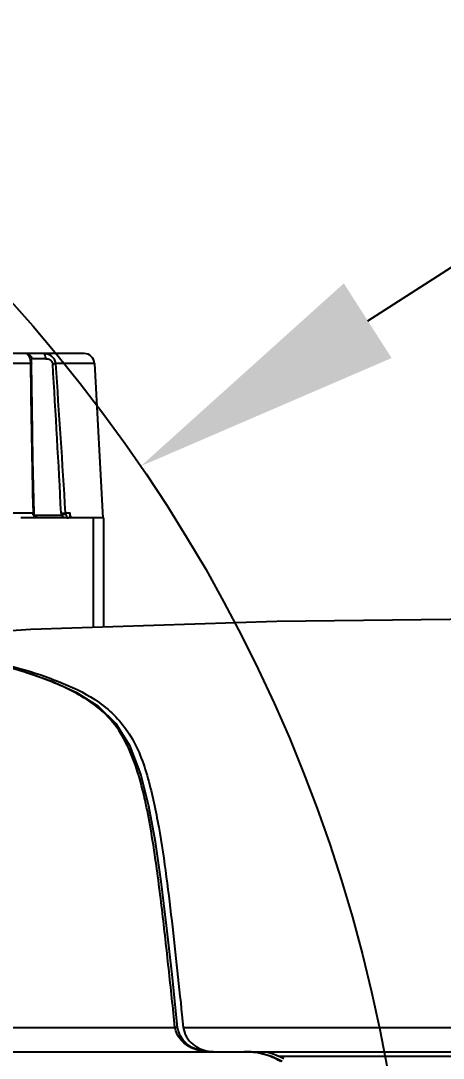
# Model space of a CAD drawing. Header units: millimetres. Extents: x 7426 to 8737, y 124 to 421.
# Drawn here: x 8501.93 to 8504.6, y 211.91 to 218.45 of the extents above; entities that cross this region are included whole.
import ezdxf
from ezdxf import colors
from ezdxf.entities.mleader import LeaderData, LeaderLine
from ezdxf.math import Vec2, Vec3

# ---------------------------------------------------------------- set-up
doc = ezdxf.new("R2010")
doc.units = ezdxf.units.MM
for name, color, linetype in [('外形图', 7, 'Continuous'), ('多重引线', 7, 'Continuous'), ('尺寸标注', 7, 'Continuous')]:
    doc.layers.add(name, color=color, linetype=linetype)
doc.styles.add('微软雅黑', font='msyh.ttc')
doc.dimstyles.new('尺寸标注_1_30比例', dxfattribs={"dimtxt": 2.1, "dimasz": 1.7, "dimexe": 0.5, "dimexo": 0.4, "dimgap": 0.5, "dimtad": 1, "dimdec": 1, "dimlfac": 30, "dimdsep": 46, "dimtxsty": '微软雅黑', "dimcen": 0.09, "dimadec": 0, "dimazin": 0, "dimtp": 0.01, "dimtm": 0.01, "dimtfac": 1, "dimtdec": 1, "dimtofl": 0, "dimtmove": 0, "dimatfit": 3, "dimfxl": 1, "dimtolj": 1, "dimarcsym": 0})

# ---------------------------------------------------------------- blocks, each defined once
blk = doc.blocks.new('*D1305')
at = {"layer": 'Defpoints', "color": 0}
for p in [(8485.0037, 232.4237), (8436.1924, 220.4238), (8494.6243, 210.1207), (8494.6243, 210.1207), (8553.9577, 210.1207)]:
    blk.add_point(p, dxfattribs=at)
at = {"layer": '尺寸标注', "color": 0, "lineweight": -2, "ltscale": 10}
blk.add_arc((8494.6243, 210.1207), 24.2895, 4.01089, 165.98911, dxfattribs=at)
at = {"layer": '尺寸标注', "color": 0}
for points in [[(8470.7803, 216.0602), (8471.3345, 215.9424), (8470.7038, 214.3385)], [(8518.5712, 211.8097), (8519.1375, 211.8295), (8518.9139, 210.1207)]]:
    blk.add_solid(points, dxfattribs=at)
at = {"layer": '尺寸标注', "color": 0, "insert": (8503.4089, 234.4644), "char_height": 2.1, "attachment_point": 5, "rotation": 340.15769, "style": '微软雅黑'}
blk.add_mtext('\\A1;+\\A1;170%%d', dxfattribs=at)

msp = doc.modelspace()

# ---------------------------------------------------------------- linework, layer by layer
at = {"layer": '外形图', "linetype": 'Continuous'}
for p, q in [((8502.332, 216.354), (8498.25, 216.354)), ((8501.9945, 216.2908), (8499.3039, 216.2908)), ((8501.9945, 216.2908), (8501.9945, 216.2893)), ((8501.9991, 216.3169), (8501.9991, 216.3175)), ((8501.9991, 216.3175), (8501.9991, 216.3172)), ((8501.9993, 216.3155), (8501.9991, 216.3169)), ((8502.0904, 216.3207), (8502.0006, 216.3207)), ((8502.0009, 216.2894), (8502.0007, 216.2971)), ((8502.3986, 216.2908), (8502.1532, 216.2908)), ((8502.3986, 216.2908), (8502.4496, 215.3169)), ((8501.8683, 215.3489), (8502.0104, 215.3489)), ((8502.4577, 215.3173), (8501.9326, 215.3173)), ((8502.0178, 215.3379), (8502.0172, 215.348)), ((8502.0193, 215.334), (8502.1896, 215.334)), ((8502.1876, 215.3472), (8502.2153, 215.3489)), ((8502.2153, 215.3489), (8502.2454, 215.3489)), ((8502.2468, 215.3243), (8502.2454, 215.3489)), ((8502.391, 214.6265), (8502.391, 215.3173)), ((8502.4577, 214.6287), (8502.4577, 215.3173)), ((8501.505, 212.1061), (8502.6974, 212.1061)), ((8502.6974, 212.1061), (8502.9057, 212.1061)), ((8502.9582, 212.1061), (8506.8744, 212.1061)), ((8501.504, 211.954), (8503.3431, 211.954)), ((8503.4279, 211.947), (8503.3431, 211.954)), ((8503.3431, 211.954), (8506.8743, 211.954)), ((8503.5171, 211.9232), (8503.4279, 211.947)), ((8503.5822, 211.8928), (8503.5171, 211.9232)), ((8503.5597, 211.9258), (8506.8743, 211.9258))]:
    msp.add_line(p, q, dxfattribs=at)
for points in [[(8502.0007, 216.2971), (8501.9999, 216.3085), (8501.9993, 216.3155)], [(8502.0171, 215.348), (8502.0099, 215.6851), (8502.0043, 216.0119), (8502.0009, 216.2894)], [(8502.0385, 215.3191), (8502.0276, 215.324), (8502.0203, 215.3312), (8502.0178, 215.3379)], [(8505.7995, 214.6863), (8505.1881, 214.684), (8503.5481, 214.6642), (8501.997, 214.6136), (8500.536, 214.515), (8500.257, 214.4877)], [(8502.9222, 212.1064), (8502.8869, 212.4397), (8502.8523, 212.7498), (8502.8183, 213.0266), (8502.7824, 213.2756), (8502.7414, 213.5008), (8502.6904, 213.7035), (8502.6229, 213.8797), (8502.5349, 214.0206), (8502.4234, 214.1292), (8502.2899, 214.2137), (8502.1288, 214.2877), (8501.9278, 214.3566), (8501.6979, 214.4149), (8501.4384, 214.4613), (8501.1377, 214.4948), (8500.7831, 214.5097), (8500.3522, 214.4941)], [(8503.124, 211.954), (8503.0901, 211.9563), (8503.0488, 211.966), (8503.0132, 211.9812), (8502.9829, 212.0012), (8502.9573, 212.0261), (8502.9374, 212.056), (8502.9251, 212.0894), (8502.9223, 212.1064)]]:
    msp.add_lwpolyline(points, dxfattribs=at)
at = {"layer": '外形图'}
msp.add_circle((8494.6063, 210.1207), 9.7901, dxfattribs=at)
msp.add_arc((8494.6243, 210.1207), 59.3333, 190, 44.357129, dxfattribs=at)
at = {"layer": '外形图', "linetype": 'Continuous'}
for centre, radius, start, end in [((8502.332, 216.2873), 0.0667, 3, 90), ((8568.9509, 216.9477), 66.9597, 180.563391, 181.368185), ((8409.4642, 210.5993), 92.8448, 2.931274, 3.513456), ((8423.9711, 210.6587), 78.3846, 3.43036, 4.12035), ((8502.3466, 215.3503), 0.3363, 180.22858, 180.97732), ((8502.2668, 215.349), 0.2565, 180.99534, 181.48565), ((8502.2554, 215.3507), 0.0679, 182.99557, 194.2583), ((8502.2683, 215.3361), 0.0252, 183.09506, 186.97753), ((8503.0313, 212.1206), 0.1264, 186.58688, 188.30359), ((8503.1567, 212.1907), 0.2367, 260.02796, 270.00304), ((8503.3434, 211.4838), 0.4702, 79.60433, 90.04169), ((8503.345, 211.4955), 0.4584, 77.95881, 79.53959), ((8502.3816, 209.7309), 2.4911, 60.94638, 61.77715)]:
    msp.add_arc(centre, radius, start, end, dxfattribs=at)
for points, knots in [([(8501.9675, 216.354), (8501.9759, 216.354), (8501.9936, 216.3468), (8502.0006, 216.3292), (8502.0006, 216.3207)], [0, 0, 0, 0, 0.498702, 1, 1, 1, 1]), ([(8501.9675, 216.354), (8501.9726, 216.354), (8501.9849, 216.3392), (8501.9896, 216.3248), (8501.9918, 216.314)], [0, 0, 0, 0, 0.316832, 1, 1, 1, 1]), ([(8502.1532, 216.2908), (8502.1521, 216.3092), (8502.1294, 216.3456), (8502.0907, 216.354), (8502.0722, 216.354)], [0, 0, 0, 0, 0.498607, 1, 1, 1, 1]), ([(8502.0904, 216.3207), (8502.0904, 216.3248), (8502.0895, 216.337), (8502.0812, 216.354), (8502.0722, 216.354)], [0, 0, 0, 0, 0.313807, 1, 1, 1, 1]), ([(8501.9945, 216.2908), (8501.9961, 216.2907), (8501.9977, 216.2903), (8502.0009, 216.29), (8502.0009, 216.2894)], [0, 0, 0, 0, 0.723842, 1, 1, 1, 1]), ([(8501.9991, 216.3172), (8501.9991, 216.3181), (8501.9989, 216.3196), (8502.0001, 216.3207), (8502.0006, 216.3207)], [0, 0, 0, 0, 0.672517, 1, 1, 1, 1]), ([(8502.0904, 216.3207), (8502.0994, 216.3207), (8502.1194, 216.318), (8502.1339, 216.2995), (8502.1345, 216.2891)], [0, 0, 0, 0, 0.462909, 1, 1, 1, 1]), ([(8502.1345, 216.2891), (8502.1396, 216.2895), (8502.1458, 216.29), (8502.152, 216.2907), (8502.1532, 216.2908)], [0, 0, 0, 0, 0.81699, 1, 1, 1, 1]), ([(8502.0104, 215.3489), (8502.012, 215.3488), (8502.0136, 215.3483), (8502.0171, 215.3486), (8502.0171, 215.348)], [0, 0, 0, 0, 0.722658, 1, 1, 1, 1]), ([(8502.0119, 215.3363), (8502.0115, 215.3372), (8502.0108, 215.3392), (8502.0105, 215.3413), (8502.0105, 215.3423)], [0, 0, 0, 0, 0.510016, 1, 1, 1, 1]), ([(8502.0105, 215.3423), (8502.0115, 215.3421), (8502.0135, 215.3416), (8502.0153, 215.3407), (8502.0161, 215.3402)], [0, 0, 0, 0, 0.555336, 1, 1, 1, 1]), ([(8502.0161, 215.3402), (8502.0165, 215.3399), (8502.0173, 215.3393), (8502.0178, 215.3383), (8502.0178, 215.3379)], [0, 0, 0, 0, 0.554149, 1, 1, 1, 1]), ([(8502.2168, 215.3423), (8502.2152, 215.3418), (8502.2062, 215.339), (8502.1971, 215.3362), (8502.1896, 215.334)], [0, 0, 0, 0, 0.170608, 1, 1, 1, 1]), ([(8502.1896, 215.334), (8502.1916, 215.3313), (8502.2034, 215.3202), (8502.2208, 215.3173), (8502.2333, 215.3173)], [0, 0, 0, 0, 0.2118, 1, 1, 1, 1]), ([(8502.2168, 215.3423), (8502.2164, 215.3434), (8502.2157, 215.3456), (8502.2154, 215.3478), (8502.2153, 215.3489)], [0, 0, 0, 0, 0.502456, 1, 1, 1, 1]), ([(8502.2333, 215.3173), (8502.2305, 215.3173), (8502.2225, 215.3264), (8502.2193, 215.3354), (8502.2168, 215.3423)], [0, 0, 0, 0, 0.280292, 1, 1, 1, 1]), ([(8502.245, 215.3271), (8502.2446, 215.3281), (8502.2439, 215.33), (8502.2435, 215.332), (8502.2434, 215.3331)], [0, 0, 0, 0, 0.49605, 1, 1, 1, 1]), ([(8500.257, 214.4877), (8500.4196, 214.5046), (8500.7466, 214.522), (8501.2379, 214.5012), (8501.6448, 214.442), (8501.9659, 214.3623), (8502.2038, 214.2788), (8502.4402, 214.1638), (8502.6408, 213.9588), (8502.7431, 213.6739), (8502.8271, 213.2653), (8502.8911, 212.7391), (8502.936, 212.3174), (8502.9582, 212.1061)], [0, 0, 0, 0, 0.111599, 0.223172, 0.335202, 0.391678, 0.448771, 0.50722, 0.569768, 0.638741, 0.71033, 0.854974, 1, 1, 1, 1]), ([(8502.9057, 212.1061), (8502.8927, 212.23), (8502.8665, 212.4778), (8502.8251, 212.849), (8502.7773, 213.2187), (8502.725, 213.524), (8502.6597, 213.7603), (8502.5912, 213.9249), (8502.4924, 214.0649), (8502.3673, 214.1669), (8502.2329, 214.2405), (8502.0521, 214.3179), (8501.912, 214.3607), (8501.8184, 214.3849)], [0, 0, 0, 0, 0.134785, 0.269536, 0.404128, 0.538145, 0.604164, 0.668995, 0.730143, 0.787329, 0.842001, 0.895447, 1, 1, 1, 1]), ([(8502.9223, 212.1064), (8502.9221, 212.1083), (8502.9132, 212.1056), (8502.9092, 212.1065), (8502.9057, 212.1061)], [0, 0, 0, 0, 0.352436, 1, 1, 1, 1]), ([(8503.124, 211.954), (8503.0791, 211.954), (8502.9847, 211.973), (8502.9131, 212.0546), (8502.9062, 212.1023)], [0, 0, 0, 0, 0.482247, 1, 1, 1, 1]), ([(8502.9582, 212.1061), (8502.9624, 212.066), (8503.0073, 211.9933), (8503.0807, 211.9637), (8503.1157, 211.9576)], [0, 0, 0, 0, 0.531953, 1, 1, 1, 1]), ([(8503.5735, 211.8919), (8503.563, 211.8983), (8503.521, 211.921), (8503.4752, 211.9364), (8503.4406, 211.9438)], [0, 0, 0, 0, 0.258529, 1, 1, 1, 1])]:
    msp.add_open_spline(points, degree=3, knots=knots, dxfattribs=at)
for points in [[(8501.9918, 216.314), (8501.9934, 216.3064), (8501.9942, 216.2986), (8501.9945, 216.2908)], [(8502.0392, 215.3185), (8502.0285, 215.3205), (8502.0163, 215.3263), (8502.0119, 215.3363)], [(8502.2432, 215.3348), (8502.243, 215.3395), (8502.2438, 215.3444), (8502.2454, 215.3489)], [(8502.2616, 215.3173), (8502.2552, 215.3173), (8502.2476, 215.3213), (8502.245, 215.3271)], [(8503.4437, 211.954), (8503.4835, 211.954), (8503.5246, 211.9446), (8503.5596, 211.9258)]]:
    msp.add_open_spline(points, degree=3, dxfattribs=at)

# ---------------------------------------------------------------- dimensions: what is measured, and where the dimension line sits
at = {"layer": '尺寸标注', "ltscale": 10}
dim = msp.add_angular_dim_2l(base=(8485.0037, 232.4237), line1=((8494.6243, 210.1207), (8553.9577, 210.1207)), line2=((8494.6243, 210.1207), (8436.1924, 220.4238)), text='\\A1;+<>', dimstyle='尺寸标注_1_30比例', dxfattribs=at)
dim.commit()
dim.dimension.update_dxf_attribs({"geometry": '*D1305', "text_midpoint": (8502.869, 232.9681), "dimtype": 162})

# ---------------------------------------------------------------- leaders
at = {"layer": '多重引线'}
ml = msp.add_multileader_mtext('Standard', dxfattribs=at)
ml.set_content('R294', style='微软雅黑')
ml.set_leader_properties()
ml.build(insert=Vec2(0, 0))
ml.multileader.update_dxf_attribs({"text_left_attachment_type": 5, "text_right_attachment_type": 5, "dogleg_length": 0.5, "arrow_head_size": 1.7})
ctx = ml.context
ctx.base_point, ctx.char_height, ctx.arrow_head_size, ctx.landing_gap_size, ctx.plane_origin = Vec3(8572.704, 260.4725), 2.1, 1.7, 0.02, Vec3(8629.3118, 289.1208)
ctx.left_attachment, ctx.right_attachment = 5, 5
notes = []
notes.append((ctx, [(0, (1, 1, 0), (8572.704, 260.4725), (1, 0), 0, [(0, [(8502.6898, 215.6438)], 0, [])])]))
ctx.mtext.insert, ctx.mtext.flow_direction = Vec3(8572.724, 262.643), 5
for ctx, leaders in notes:
    for number, flags, end, landing, length, lines in leaders:
        leader = LeaderData()
        leader.index, (leader.has_last_leader_line, leader.has_dogleg_vector, leader.attachment_direction) = number, flags
        leader.last_leader_point, leader.dogleg_vector, leader.dogleg_length = Vec3(end), Vec3(landing), length
        for number, points, colour, breaks in lines:
            line = LeaderLine()
            line.index, line.vertices, line.color, line.breaks = number, Vec3.list(points), colors.encode_raw_color(colour), breaks
            leader.lines.append(line)
        ctx.leaders.append(leader)

doc.saveas('drawing.dxf')
